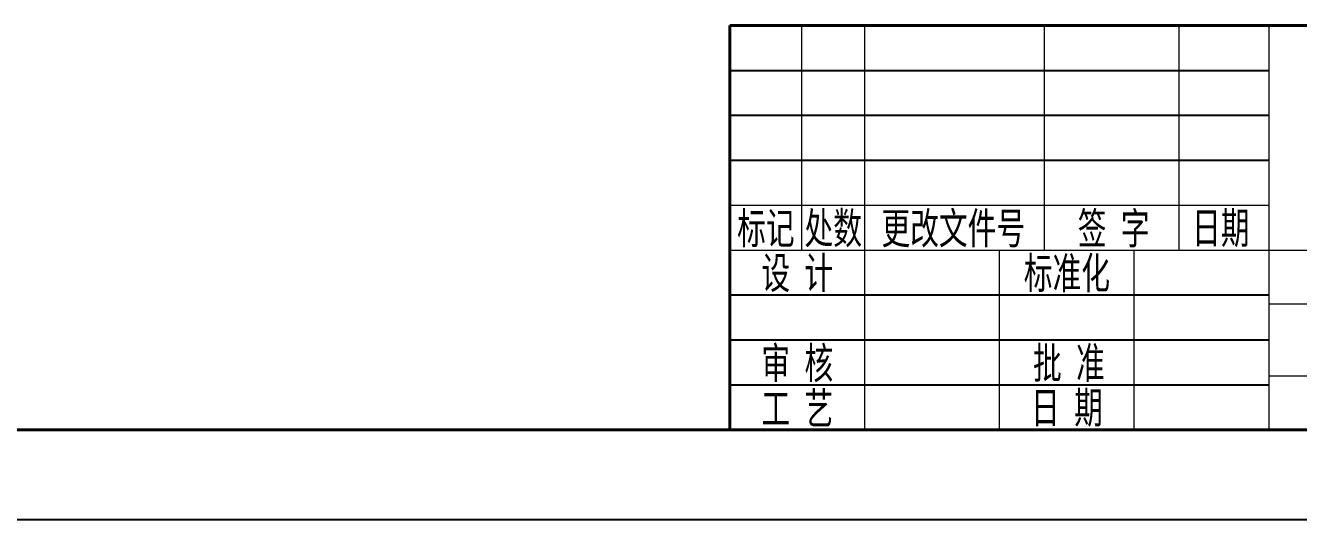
# Model space of a CAD drawing. Extents: x -871 to 2543, y 496 to 1402.
# Drawn here: x 542.7 to 684.4, y 495.8 to 550.8 of the extents above; entities that cross this region are included whole.
import ezdxf
from ezdxf.enums import TextEntityAlignment as Align

# ---------------------------------------------------------------- set-up
doc = ezdxf.new("R2010")
doc.units = 0
doc.layers.add('2细线层', color=3, linetype='CONTINUOUS', lineweight=20)
doc.layers.add('排图层', color=5, linetype='CONTINUOUS', lineweight=40)
doc.layers.add('图框层', color=7, linetype='CONTINUOUS')
doc.styles.add('李志平', font='', dxfattribs={"width": 0.67})
doc.styles.get('李志平').set_extended_font_data('楷体_GB2312')

msp = doc.modelspace()

# ---------------------------------------------------------------- linework, layer by layer
at = {"layer": '2细线层'}
for p, q in [((629.1275313895876, 525.7570438171631), (629.1275313895876, 550.7570438171631)), ((636.1275313895876, 525.7570438171631), (636.1275313895876, 550.7570438171631)), ((656.1275313895876, 525.7570438171631), (656.1275313895876, 550.7570438171631)), ((671.1275313895876, 525.7570438171631), (671.1275313895876, 550.7570438171631)), ((681.1275313895876, 505.7570438171631), (681.1275313895876, 550.7570438171631)), ((621.1275313895876, 530.7570438171631), (681.1275313895876, 530.7570438171631)), ((621.1275313895876, 525.7570438171631), (741.1275313895876, 525.7570438171631)), ((636.1275313895876, 505.7570438171631), (636.1275313895876, 525.7570438171631)), ((651.1275313895876, 505.7570438171631), (651.1275313895876, 525.7570438171631)), ((666.1275313895876, 505.7570438171631), (666.1275313895876, 525.7570438171631)), ((681.1275313895876, 519.7570438171631), (741.1275313895876, 519.7570438171631)), ((681.1275313895876, 511.7570438171631), (741.1275313895876, 511.7570438171631))]:
    msp.add_line(p, q, dxfattribs=at)
at = {"layer": '图框层', "color": 3}
for p, q in [((621.1275313895876, 545.7570438171631), (681.1275313895876, 545.7570438171631)), ((621.1275313895876, 540.7570438171631), (681.1275313895876, 540.7570438171631)), ((621.1275313895876, 535.7570438171631), (681.1275313895876, 535.7570438171631)), ((621.1275313895876, 520.7570438171631), (681.1275313895876, 520.7570438171631)), ((621.1275313895876, 515.7570438171631), (681.1275313895876, 515.7570438171631)), ((621.1275313895876, 510.7570438171631), (681.1275313895876, 510.7570438171631))]:
    msp.add_line(p, q, dxfattribs=at)
at = {"layer": '图框层', "color": 3, "ltscale": 14}
msp.add_line((-29.8724686104124, 495.7570438171631), (811.1275313895874, 495.7570438171631), dxfattribs=at)
at = {"layer": '排图层', "color": 7}
for p, q in [((801.1275313895876, 550.7570438171631), (621.1275313895876, 550.7570438171631)), ((621.1275313895876, 505.7570438171631), (621.1275313895876, 550.7570438171631)), ((-4.872468610412398, 505.7570438171631), (801.1275313895874, 505.7570438171631))]:
    msp.add_line(p, q, dxfattribs=at)

# ---------------------------------------------------------------- texts
at = {"layer": '图框层', "color": 3, "style": '李志平', "width": 0.67}
for s, p in [('标记', (625.1275313895876, 528.2570438171631)), ('处数', (632.6275313895876, 528.2570438171631)), (' 更改文件号 ', (645.9841477497666, 528.2570438171631)), (' 签 字 ', (663.8286663812908, 528.2570438171631)), (' 日期 ', (675.7555195293646, 528.2570438171631)), (' 设 计 ', (628.6275313895876, 523.2622721805579)), (' 标准化 ', (658.6275313895876, 523.2622721805579)), (' 审 核 ', (628.6275313895876, 513.2570438171631)), (' 批 准 ', (658.8448681774717, 513.2570438171631)), (' 工 艺 ', (628.6275313895876, 508.2570438171631)), (' 日 期 ', (658.6275313895876, 508.2570438171631))]:
    msp.add_text(s, height=3.5, dxfattribs=at).set_placement(p, align=Align.MIDDLE)

doc.saveas('drawing.dxf')
